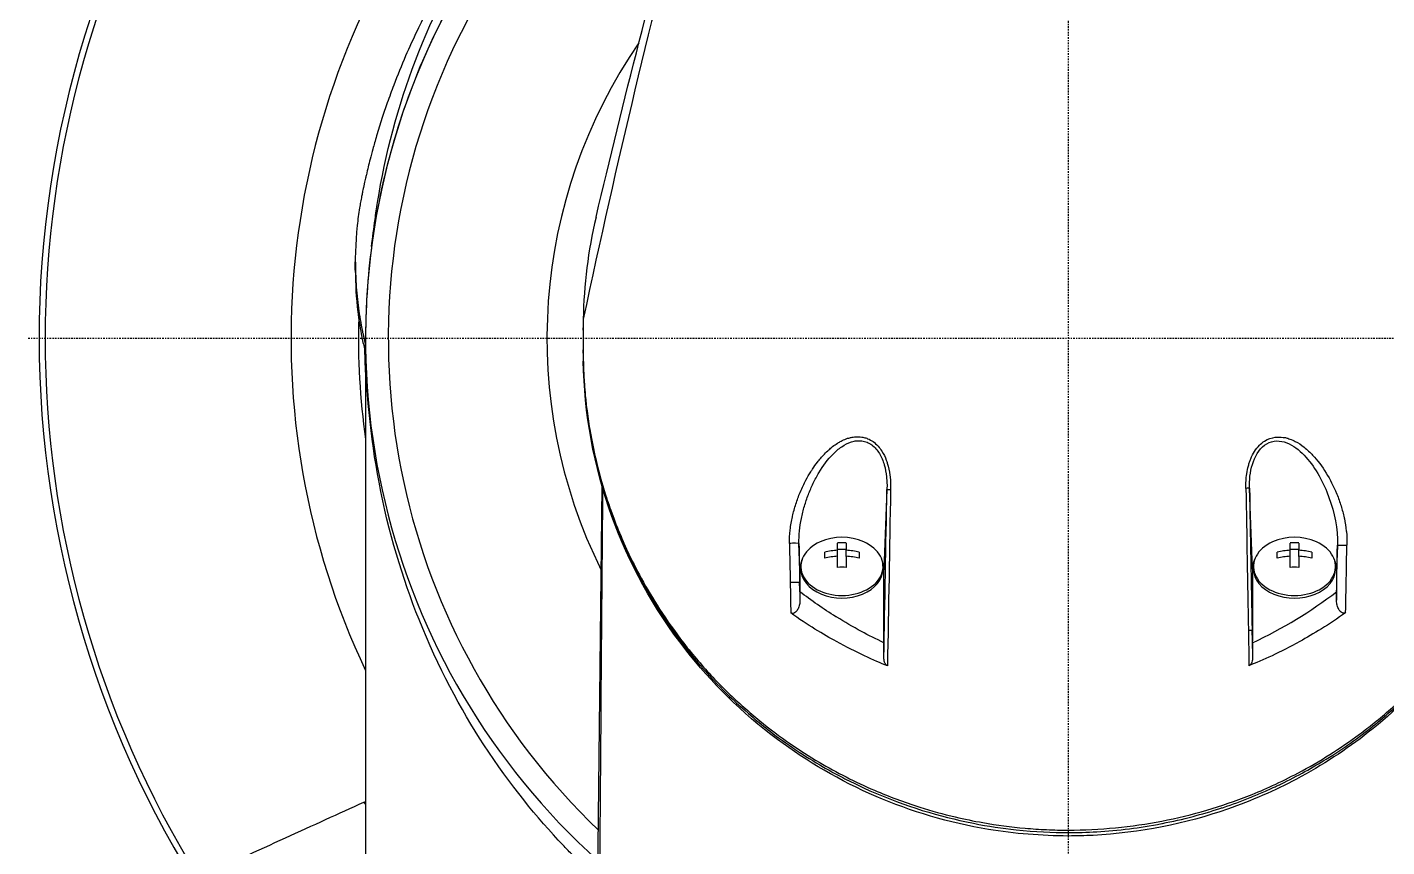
# Model space of a CAD drawing. Header units: millimetres. Extents: x 0 to 4378, y 0 to 2376.
# Drawn here: x 689.8 to 804, y 2123.7 to 2192.5 of the extents above; entities that cross this region are included whole.
import ezdxf

# ---------------------------------------------------------------- set-up
doc = ezdxf.new("R2010")
doc.units = ezdxf.units.MM
doc.header["$LTSCALE"] = 0.2
doc.linetypes.add('CENTER2', pattern=[1.125, 0.75, -0.125, 0.125, -0.125])
doc.layers.add('02_Center Line', color=1, linetype='CENTER2')

# ---------------------------------------------------------------- blocks, each defined once
blk = doc.blocks.new('A$C67cfe5fe')
for p, q in [((-59.86, 5.74), (-59.86, 6.44)), ((-59, 0), (-59, -63.2)), ((-40.73, 0.72), (-40.73, 0.89)), ((-40.73, -1.11), (-40.73, -0.95)), ((-58.99, -1.35), (-58.99, -1.35)), ((-20.77, -11.01), (-20.77, -11.01)), ((-15.35, -11.01), (-15.35, -11.01)), ((15.05, -11.01), (15.05, -11.01)), ((15.35, -11.01), (15.35, -11.01)), ((20.75, -11.01), (20.76, -11.01)), ((-39.53, -49), (-39.13, -12.41)), ((-39.13, -12.35), (-39.13, -12.34)), ((-39.1, -12.43), (-39.1, -12.44)), ((-22.08, -12), (-22.08, -12)), ((14.93, -12), (14.93, -12)), ((15.23, -12), (15.23, -12)), ((21.16, -11.71), (21.17, -11.7)), ((21.16, -11.7), (21.16, -11.71)), ((21.32, -12), (21.32, -12)), ((22.06, -12), (22.06, -12)), ((-15.22, -12.69), (-15.47, -19.42)), ((15.47, -19.36), (15.22, -12.58)), ((-15.24, -13.92), (-15.24, -13.92)), ((-14.95, -14.4), (-14.95, -14.4)), ((14.95, -14.4), (14.95, -14.4)), ((15.24, -13.92), (15.24, -13.92)), ((-22.53, -19.35), (-22.61, -17.21)), ((-20.45, -18.45), (-20.45, -17.93)), ((-19.36, -17.78), (-19.36, -17.17)), ((-19.36, -17.69), (-18.64, -17.69)), ((-19.36, -18.29), (-19.36, -17.78)), ((-18.64, -17.17), (-18.64, -17.78)), ((-18.64, -18.29), (-18.64, -17.78)), ((-17.55, -17.93), (-17.55, -18.45)), ((17.55, -18.45), (17.55, -17.94)), ((18.64, -17.78), (18.64, -17.17)), ((18.64, -17.69), (19.36, -17.69)), ((18.64, -18.29), (18.64, -17.78)), ((19.36, -17.17), (19.36, -17.78)), ((19.36, -18.29), (19.36, -17.78)), ((20.45, -17.94), (20.45, -18.45)), ((22.61, -17.37), (22.53, -19.42)), ((22.59, -18.11), (22.59, -18.11)), ((-22.53, -19.35), (-22.53, -21.08)), ((-22.45, -19.35), (-22.45, -19.14)), ((-19.36, -19.22), (-19.36, -18.29)), ((-18.64, -18.29), (-18.64, -19.22)), ((-15.55, -19.35), (-15.55, -19.14)), ((15.47, -19.36), (15.47, -25.37)), ((15.55, -19.36), (15.55, -19.14)), ((18.64, -19.22), (18.64, -18.29)), ((19.36, -18.29), (19.36, -19.22)), ((22.45, -19.36), (22.45, -19.14)), ((-22.53, -21.08), (-22.55, -20.5)), ((-15.47, -25.54), (-15.47, -19.42)), ((22.53, -19.42), (22.53, -21.26)), ((-22.53, -21.26), (-22.53, -21.08)), ((15.47, -25.37), (15.44, -24.5)), ((15.47, -25.55), (15.47, -25.37)), ((-43.09, -40.3), (-43.09, -40.3)), ((-43, -40.4), (-43, -40.4)), ((-42.76, -40.66), (-42.76, -40.66)), ((0, -41.27), (0, -41.48))]:
    blk.add_line(p, q)
for centre, radius, start, end in [((0, 0), 86.41, 313.0605, 226.9395), ((0, 0), 59, 311.9888, 228.0112), ((0, 0), 57.09, 313.6982, 226.3018), ((0, 0), 85.91, 148.2048, 211.7952), ((0, 0), 65.26, 144.7096, 205.2927), ((0, 0), 43.77, 145.4282, 206.3904), ((0, 0), 59.6, 178.3538, 188.1497), ((0, 0), 59.09, 180.892, 183.1915), ((0, 0), 59.09, 190.6475, 190.6709), ((-19, -21.21), 4.52, 66.0031, 113.9969), ((19, -21.21), 4.52, 66.0031, 113.9969)]:
    blk.add_arc(centre, radius, start, end)
for centre, major_axis, ratio, start_param, end_param in [((41.88, -1.14), (-82.61, 0.01), 0.707534, 0.001903, 0.013029), ((49.7, -31.69), (-26.24, 1449), 0.023759, 1.557176, 1.565404), ((42.49, -31.57), (-26.89, 1453.04), 0.018519, 1.55738, 1.565584), ((-19, -19.14), (-3.45, 0), 0.707116, 5.274253, 10.433711), ((19, -19.14), (-3.45, 0), 0.707116, 5.274253, 10.433711), ((-23.11, -17.22), (0.5, 0.009), 0.050153, 0.018543, 2.199203), ((-12.78, -63.44), (-17.5, 911.46), 0.010695, 1.519843, 1.523455), ((-4.75, -63.02), (-17.02, 919.56), 0.018519, 1.520621, 1.524199), ((-19, -20.95), (-4.5, 0), 0.707097, 4.792943, 5.040089), ((-19, -20.18), (-4.28, 0), 0.707097, 4.627603, 4.797175), ((-19, -20.95), (-4.5, 0), 0.707097, 4.384689, 4.631835), ((19, -20.95), (-4.5, 0), 0.707097, 4.792943, 5.040089), ((19, -20.18), (-4.28, 0), 0.707097, 4.627603, 4.797175), ((19, -20.95), (-4.5, 0), 0.707097, 4.384689, 4.631835), ((4.43, -65.15), (17.33, 935.51), 0.018502, 4.758916, 4.763836), ((13.06, -65.74), (-17.88, -929.88), 0.01013, 1.616962, 1.623047), ((-19, -19.35), (-3.45, 0), 0.707116, 0, 3.141593), ((-19, -21.46), (4.5, 0), 0.707097, 1.65135, 1.898497), ((-19, -22.23), (4.28, 0), 0.707097, 1.486011, 1.655582), ((-19, -21.46), (4.5, 0), 0.707097, 1.243096, 1.490243), ((19, -19.36), (-3.45, 0), 0.707116, 0, 3.141593), ((19, -21.46), (4.5, 0), 0.707097, 1.65135, 1.898497), ((19, -22.23), (4.28, 0), 0.707097, 1.486011, 1.655582), ((19, -21.46), (4.5, 0), 0.707097, 1.243096, 1.490243), ((-23.05, -20.51), (0.5, 0.009), 0.04658, 0.01854, 2.190561), ((-12.43, -64.37), (-17.88, 931.03), 0.010823, 1.523451, 1.52618), ((-19, -21.97), (-4.7, 0), 0.707107, 5.821616, 5.821671), ((-4.44, -63.77), (-17.32, 935.58), 0.018519, 1.524193, 1.52579), ((-19, -21.97), (-4.7, 0), 0.707107, 3.823518, 3.823523), ((-19, -21.97), (-4.7, 0), 0.707107, 3.714097, 3.714147), ((19, -21.97), (4.7, 0), 0.707107, 2.568828, 2.568838), ((19, -21.97), (4.7, 0), 0.707107, 2.459645, 2.45965), ((19, -21.97), (4.7, 0), 0.707107, 0.709881, 0.709892), ((-0.82, -1.56), (-34.59, -3.99), 0.799813, 1.966994, 2.216206), ((0, 5.44), (0, 35.29), 0.999657, 2.448888, 2.44889), ((0, 5.44), (0, 35.29), 0.999657, 3.83428, 3.834282), ((49.72, -31.74), (-26.37, 1456.5), 0.023654, 1.5654, 1.567438), ((42.61, -31.61), (-27.02, 1459.91), 0.018519, 1.565579, 1.567141), ((0, 5.44), (0, 35.29), 0.999657, 2.69737, 2.697372), ((-55.56, -36.57), (-2.11, 4.53), 0.855881, 1.696011, 1.751475)]:
    blk.add_ellipse(centre, major_axis=major_axis, ratio=ratio, start_param=start_param, end_param=end_param)
for points, knots in [([(-45.13, 40.07), (-45.15, 40.05), (-45.36, 39.83), (-45.52, 39.65), (-45.61, 39.54), (-45.89, 39.22), (-46.08, 39.01), (-46.63, 38.36), (-46.99, 37.92), (-48.04, 36.61), (-48.72, 35.72), (-50.65, 33.02), (-51.82, 31.18), (-53.17, 28.78), (-53.46, 28.24), (-54.06, 27.08), (-54.37, 26.46), (-55.01, 25.14), (-55.33, 24.43), (-55.99, 22.91), (-56.32, 22.09), (-56.82, 20.78), (-57, 20.28), (-57.33, 19.35), (-57.48, 18.91), (-57.78, 17.98), (-57.93, 17.49), (-58.13, 16.82), (-58.18, 16.62), (-58.29, 16.25), (-58.34, 16.08), (-58.47, 15.61), (-58.54, 15.33), (-58.67, 14.83), (-58.73, 14.62), (-58.83, 14.19), (-58.88, 13.97), (-58.96, 13.65), (-58.98, 13.56), (-59.04, 13.31), (-59.08, 13.15), (-59.12, 12.94), (-59.13, 12.89), (-59.15, 12.79), (-59.16, 12.75), (-59.18, 12.66), (-59.19, 12.63), (-59.2, 12.56), (-59.21, 12.52), (-59.24, 12.39), (-59.25, 12.32), (-59.29, 12.15), (-59.31, 12.04), (-59.36, 11.77), (-59.39, 11.61), (-59.45, 11.29), (-59.48, 11.13), (-59.58, 10.48), (-59.65, 9.98), (-59.86, 8.01), (-59.9, 6.53), (-59.79, 4.38), (-59.74, 3.71), (-59.58, 2.39), (-59.48, 1.75), (-59.33, 0.94), (-59.29, 0.76), (-59.25, 0.54), (-59.24, 0.49), (-59.21, 0.36), (-59.19, 0.27), (-59.12, -0.07), (-59.06, -0.33), (-59, -0.58)], [-8.505803, -8.505803, -8.505803, -8.505803, -8.494785, -8.494785, -8.478063, -8.478063, -8.444627, -8.444627, -8.377752, -8.377752, -8.243883, -8.243883, -7.976301, -7.976301, -7.899894, -7.899894, -7.812617, -7.812617, -7.713811, -7.713811, -7.601206, -7.601206, -7.533204, -7.533204, -7.472897, -7.472897, -7.406802, -7.406802, -7.380659, -7.380659, -7.356701, -7.356701, -7.315971, -7.315971, -7.284981, -7.284981, -7.253286, -7.253286, -7.239037, -7.239037, -7.215436, -7.215436, -7.206289, -7.206289, -7.198131, -7.198131, -7.189482, -7.189482, -7.169747, -7.169747, -7.137337, -7.137337, -7.092372, -7.092372, -7.023785, -7.023785, -6.954937, -6.954937, -6.744242, -6.744242, -6.117798, -6.117798, -5.832068, -5.832068, -5.558694, -5.558694, -5.484409, -5.484409, -5.462186, -5.462186, -5.424226, -5.424226, -5.313493, -5.313493, -5.313493, -5.313493]), ([(-58.2, 10), (-58.14, 10.47), (-58.07, 10.95), (-57.36, 15.47), (-56.29, 19.47), (-53.31, 27.27), (-51.37, 31.08), (-48.94, 34.75)], [-3.61915, -3.61915, -3.61915, -3.61915, -3.420514, -3.420514, -1.719638, -1.719638, 0, 0, 0, 0]), ([(-49.18, 32.6), (-50.86, 30.07), (-52.32, 27.46), (-53.55, 24.8), (-54.78, 22.14), (-55.79, 19.43), (-56.59, 16.69), (-57.4, 13.95), (-58.01, 11.17), (-58.41, 8.39), (-58.79, 5.68), (-58.99, 2.97), (-59, 0.25)], [-1, -1, -1, -1, -0.875, -0.875, -0.875, -0.75, -0.75, -0.75, -0.625, -0.625, -0.625, -0.5036058, -0.5036058, -0.5036058, -0.5036058]), ([(0, -41.27), (1.33, -41.27), (2.65, -41.21), (5.29, -40.95), (6.59, -40.77), (10.43, -40.02), (12.89, -39.29), (15.87, -38.11), (16.52, -37.83), (17.88, -37.21), (18.59, -36.85), (21.14, -35.51), (22.86, -34.41), (24.88, -32.91), (25.29, -32.59), (26.63, -31.52), (27.51, -30.74), (29.25, -29.08), (30.09, -28.19), (31.29, -26.81), (31.69, -26.33), (32.47, -25.35), (32.85, -24.84), (33.59, -23.8), (33.96, -23.27), (35.05, -21.57), (35.73, -20.4), (36.66, -18.59), (36.96, -17.96), (37.53, -16.68), (37.81, -16.02), (38.33, -14.66), (38.57, -13.97), (38.91, -12.91), (39.02, -12.56), (39.34, -11.45), (39.54, -10.71), (40.09, -8.33), (40.36, -6.68), (40.57, -4.64), (40.6, -4.23), (40.67, -3.29), (40.69, -2.76), (40.72, -1.86), (40.73, -1.54), (40.73, -1.1), (40.73, -1.04), (40.73, -0.9), (40.73, -0.83), (40.73, -0.51), (40.73, -0.31), (40.73, 0.04), (40.73, 0.14), (40.73, 0.42), (40.73, 0.57), (40.73, 0.88), (40.73, 1.03), (40.73, 1.28), (40.73, 1.39), (40.73, 1.58), (40.73, 1.66), (40.72, 1.85), (40.72, 1.96), (40.71, 2.16), (40.71, 2.25), (40.66, 3.6), (40.56, 4.87), (40.29, 6.94), (40.16, 7.74), (39.89, 9.18), (39.75, 9.82), (39.59, 10.45)], [-21.001083, -21.001083, -21.001083, -21.001083, -20.328863, -20.328863, -19.655828, -19.655828, -18.308332, -18.308332, -17.924512, -17.924512, -17.485993, -17.485993, -16.316696, -16.316696, -16.006668, -16.006668, -15.296307, -15.296307, -14.534305, -14.534305, -14.139555, -14.139555, -13.730091, -13.730091, -13.30546, -13.30546, -12.401825, -12.401825, -11.929878, -11.929878, -11.437802, -11.437802, -10.9252, -10.9252, -10.663362, -10.663362, -10.117833, -10.117833, -8.934625, -8.934625, -8.645977, -8.645977, -8.260408, -8.260408, -8.006475, -8.006475, -7.961161, -7.961161, -7.91407, -7.91407, -7.778509, -7.778509, -7.724161, -7.724161, -7.666804, -7.666804, -7.602838, -7.602838, -7.565627, -7.565627, -7.532521, -7.532521, -7.488032, -7.488032, -7.450837, -7.450837, -6.924212, -6.924212, -6.587553, -6.587553, -6.320409, -6.320409, -6.320409, -6.320409]), ([(-59.86, 5.74), (-59.86, 4.57), (-59.79, 3.4), (-59.57, 1.62), (-59.48, 1.01), (-59.32, 0.2), (-59.29, 0.01), (-59.21, -0.37), (-59.16, -0.56), (-59.09, -0.92), (-59.04, -1.1), (-59, -1.29)], [0.60461, 0.60461, 0.60461, 0.60461, 0.7581527, 0.7581527, 0.8392653, 0.8392653, 0.8651236, 0.8651236, 0.8858206, 0.8858206, 0.9089999, 0.9089999, 0.9089999, 0.9089999]), ([(-40.72, 1.62), (-40.73, 1.27), (-40.73, 0.84), (-40.73, 0.19), (-40.73, -0.01), (-40.73, -0.45)], [-0.3053506, -0.3053506, -0.3053506, -0.3053506, -0.1855765, -0.1855765, 0, 0, 0, 0]), ([(-39.49, -45.42), (-40.23, -44.74), (-40.97, -44.02), (-41.72, -43.26), (-41.95, -43.03), (-42.18, -42.79), (-42.41, -42.54), (-44.58, -40.26), (-46.86, -37.49), (-49.06, -34.12), (-51.02, -31.1), (-52.9, -27.61), (-54.51, -23.59), (-55.89, -20.13), (-57.07, -16.28), (-57.87, -12.07), (-58.58, -8.31), (-59, -4.27), (-59, 0)], [0.7300237, 0.7300237, 0.7300237, 0.7300237, 0.7452724, 0.7452724, 0.7452724, 0.75, 0.75, 0.75, 0.8245188, 0.8245188, 0.8245188, 0.891197, 0.891197, 0.891197, 0.9486937, 0.9486937, 0.9486937, 1, 1, 1, 1]), ([(-40.73, -0.45), (-40.73, -0.5), (-40.73, -0.56), (-40.73, -0.61), (-40.73, -0.69), (-40.73, -0.76), (-40.73, -0.84), (-40.73, -0.85), (-40.73, -0.87), (-40.73, -0.88)], [0, 0, 0, 0, 0.3844855, 0.3844855, 0.3844855, 0.8996816, 0.8996816, 0.8996816, 1, 1, 1, 1]), ([(-40.73, -0.88), (-40.73, -0.93), (-40.73, -0.97), (-40.73, -1.07), (-40.73, -1.11), (-40.73, -1.25), (-40.73, -1.34), (-40.73, -1.61), (-40.72, -1.8), (-40.71, -2.1), (-40.71, -2.22), (-40.69, -2.84), (-40.66, -3.32), (-40.61, -4.14), (-40.58, -4.46), (-40.51, -5.22), (-40.46, -5.65), (-40.33, -6.66), (-40.24, -7.24), (-40.01, -8.58), (-39.85, -9.34), (-39.44, -11.12), (-39.16, -12.13), (-38.66, -13.71), (-38.46, -14.28), (-38.01, -15.5), (-37.75, -16.15), (-37.33, -17.13), (-37.18, -17.47), (-36.66, -18.59), (-36.27, -19.37), (-35.38, -21), (-34.86, -21.87), (-33.68, -23.69), (-33, -24.65), (-31.89, -26.09), (-31.48, -26.58), (-30.28, -27.99), (-29.44, -28.88), (-27.7, -30.57), (-26.82, -31.35), (-25.07, -32.78), (-24.22, -33.42), (-22.55, -34.57), (-21.74, -35.09), (-19.44, -36.44), (-17.89, -37.23), (-15.04, -38.46), (-13.78, -38.93), (-11.49, -39.66), (-10.49, -39.93), (-8.72, -40.35), (-7.94, -40.51), (-5.99, -40.85), (-4.81, -41.01), (-3.01, -41.17), (-2.41, -41.21), (-1.51, -41.25), (-1.21, -41.26), (-0.75, -41.27), (-0.6, -41.27), (-0.38, -41.27), (-0.3, -41.27), (-0.19, -41.27), (-0.15, -41.27), (-0.08, -41.27), (-0.04, -41.27), (0, -41.27)], [-7.729592, -7.729592, -7.729592, -7.729592, -7.71044, -7.71044, -7.69072, -7.69072, -7.65201, -7.65201, -7.574312, -7.574312, -7.522506, -7.522506, -7.315221, -7.315221, -7.177151, -7.177151, -6.993063, -6.993063, -6.7477, -6.7477, -6.420577, -6.420577, -5.984557, -5.984557, -5.735856, -5.735856, -5.451942, -5.451942, -5.300422, -5.300422, -4.9539, -4.9539, -4.557704, -4.557704, -4.105179, -4.105179, -3.863816, -3.863816, -3.40942, -3.40942, -2.98401, -2.98401, -2.611687, -2.611687, -2.28576, -2.28576, -1.715015, -1.715015, -1.28633, -1.28633, -0.964845, -0.964845, -0.723574, -0.723574, -0.36177, -0.36177, -0.180858, -0.180858, -0.090444, -0.090444, -0.045229, -0.045229, -0.022617, -0.022617, -0.011309, -0.011309, -0.000001, -0.000001, -0.000001, -0.000001]), ([(-40.72, -1.89), (-40.64, -6.49), (-39.77, -10.97), (-38.18, -15.2), (-36.53, -19.6), (-34.11, -23.74), (-30.92, -27.42), (-30.87, -27.48), (-30.8, -27.55), (-30.77, -27.59), (-30.74, -27.63), (-30.71, -27.67), (-30.67, -27.7), (-29.77, -28.73), (-28.45, -30.14), (-26.49, -31.8), (-26.03, -32.19), (-25.54, -32.59), (-25.01, -33), (-24.36, -33.5), (-23.64, -34.02), (-22.85, -34.55), (-22.14, -35.02), (-21.38, -35.5), (-20.55, -35.98), (-20.14, -36.22), (-19.71, -36.46), (-19.26, -36.7), (-19.04, -36.81), (-18.81, -36.93), (-18.58, -37.05), (-18.35, -37.17), (-18.09, -37.29), (-17.87, -37.4), (-17.84, -37.42), (-17.8, -37.43), (-17.76, -37.45), (-14.78, -38.88), (-11.82, -39.85), (-9.1, -40.46), (-8.72, -40.55), (-8.34, -40.63), (-7.96, -40.7), (-6.71, -40.95), (-5.51, -41.13), (-4.38, -41.25), (-2.76, -41.42), (-1.3, -41.47), (0, -41.48)], [0, 0, 0, 0, 0.2431558, 0.2431558, 0.2431558, 0.4960937, 0.4960937, 0.4960937, 0.4998798, 0.4998798, 0.4998798, 0.5044509, 0.5044509, 0.5044509, 0.625, 0.625, 0.625, 0.6529348, 0.6529348, 0.6529348, 0.6875, 0.6875, 0.6875, 0.71875, 0.71875, 0.71875, 0.734375, 0.734375, 0.734375, 0.7421875, 0.7421875, 0.7421875, 0.75, 0.75, 0.75, 0.7513839, 0.7513839, 0.7513839, 0.8597114, 0.8597114, 0.8597114, 0.875, 0.875, 0.875, 0.9263298, 0.9263298, 0.9263298, 0.9999995, 0.9999995, 0.9999995, 0.9999995]), ([(0, -41.77), (-2.25, -41.75), (-4.51, -41.58), (-10.01, -40.67), (-13.22, -39.7), (-19.17, -37.14), (-21.95, -35.5), (-27.42, -31.43), (-29.99, -28.85), (-34.86, -22.64), (-36.9, -18.83), (-39.85, -10.69), (-40.64, -6.28), (-40.72, -1.9)], [0.000002, 0.000002, 0.000002, 0.000002, 0.674384, 0.674384, 1.694347, 1.694347, 2.755885, 2.755885, 4.060099, 4.060099, 5.739789, 5.739789, 7.576423, 7.576423, 7.576423, 7.576423]), ([(0, -41.48), (1.49, -41.48), (3.22, -41.4), (5.15, -41.16), (6.01, -41.05), (6.91, -40.91), (7.85, -40.73), (7.87, -40.72), (7.89, -40.72), (7.91, -40.71), (8.74, -40.55), (9.6, -40.36), (10.48, -40.13), (11.22, -39.93), (11.97, -39.71), (12.73, -39.46), (12.83, -39.43), (12.93, -39.4), (13.03, -39.37), (13.77, -39.12), (14.52, -38.85), (15.27, -38.54), (15.34, -38.52), (15.41, -38.49), (15.48, -38.46), (15.84, -38.32), (16.2, -38.16), (16.56, -38), (16.78, -37.91), (16.99, -37.81), (17.21, -37.71), (17.32, -37.66), (17.42, -37.61), (17.53, -37.56), (17.63, -37.51), (17.71, -37.48), (17.82, -37.42), (17.83, -37.42), (17.84, -37.41), (17.86, -37.41), (19.28, -36.72), (20.54, -36.01), (21.67, -35.31), (22.4, -34.86), (23.07, -34.41), (23.69, -33.97), (24.39, -33.48), (25.03, -32.99), (25.61, -32.53), (26.12, -32.12), (26.59, -31.72), (27.01, -31.35), (27.83, -30.63), (28.5, -29.99), (29.05, -29.44), (29.17, -29.31), (29.29, -29.19), (29.4, -29.08), (29.7, -28.77), (29.97, -28.49), (30.19, -28.24), (30.3, -28.12), (30.4, -28.01), (30.5, -27.9), (30.52, -27.87), (30.55, -27.84), (30.58, -27.81), (30.6, -27.79), (30.61, -27.77), (30.63, -27.75), (30.65, -27.73), (30.67, -27.71), (30.69, -27.68), (30.7, -27.67), (30.71, -27.66), (30.72, -27.65), (30.72, -27.65), (30.72, -27.65), (30.72, -27.65), (30.72, -27.64), (30.73, -27.64), (30.73, -27.64), (30.73, -27.64), (30.74, -27.63), (30.75, -27.62), (31.07, -27.25), (31.39, -26.88), (31.69, -26.5), (32.62, -25.36), (33.47, -24.2), (34.23, -23.03), (35.01, -21.83), (35.71, -20.62), (36.32, -19.41), (36.96, -18.16), (37.52, -16.92), (38, -15.68), (38.16, -15.27), (38.31, -14.87), (38.45, -14.46), (38.53, -14.23), (38.61, -14.01), (38.68, -13.79), (38.9, -13.15), (39.09, -12.51), (39.27, -11.88), (39.63, -10.57), (39.92, -9.29), (40.14, -8.02), (40.25, -7.36), (40.35, -6.72), (40.43, -6.07), (40.51, -5.42), (40.57, -4.77), (40.62, -4.12), (40.67, -3.39), (40.71, -2.67), (40.72, -1.95)], [0.0000003, 0.0000003, 0.0000003, 0.0000003, 0.0859853, 0.0859853, 0.0859853, 0.1241981, 0.1241981, 0.1241981, 0.125, 0.125, 0.125, 0.1589987, 0.1589987, 0.1589987, 0.1875, 0.1875, 0.1875, 0.1911709, 0.1911709, 0.1911709, 0.21875, 0.21875, 0.21875, 0.2212271, 0.2212271, 0.2212271, 0.234375, 0.234375, 0.234375, 0.2421875, 0.2421875, 0.2421875, 0.2460938, 0.2460938, 0.2460938, 0.2496161, 0.2496161, 0.2496161, 0.25, 0.25, 0.25, 0.2912742, 0.2912742, 0.2912742, 0.3179228, 0.3179228, 0.3179228, 0.3481944, 0.3481944, 0.3481944, 0.375, 0.375, 0.375, 0.4261619, 0.4261619, 0.4261619, 0.4375, 0.4375, 0.4375, 0.46875, 0.46875, 0.46875, 0.484375, 0.484375, 0.484375, 0.4893023, 0.4893023, 0.4893023, 0.4921875, 0.4921875, 0.4921875, 0.4960938, 0.4960938, 0.4960938, 0.4980469, 0.4980469, 0.4980469, 0.4986572, 0.4986572, 0.4986572, 0.4992676, 0.4992676, 0.4992676, 0.5, 0.5, 0.5, 0.5215625, 0.5215625, 0.5215625, 0.5877727, 0.5877727, 0.5877727, 0.656049, 0.656049, 0.656049, 0.7265974, 0.7265974, 0.7265974, 0.75, 0.75, 0.75, 0.7627993, 0.7627993, 0.7627993, 0.7996666, 0.7996666, 0.7996666, 0.8755356, 0.8755356, 0.8755356, 0.9146293, 0.9146293, 0.9146293, 0.9545641, 0.9545641, 0.9545641, 1, 1, 1, 1]), ([(40.72, -1.96), (40.6, -8.01), (39.12, -14.14), (34.82, -22.44), (33.12, -25), (29.38, -29.41), (27.41, -31.33), (23.37, -34.5), (21.35, -35.84), (17.35, -37.96), (15.41, -38.81), (9.88, -40.73), (5.99, -41.52), (1.4, -41.75), (0.7, -41.77), (0, -41.77)], [0, 0, 0, 0, 2.532204, 2.532204, 3.707832, 3.707832, 4.693204, 4.693204, 5.508884, 5.508884, 6.184691, 6.184691, 7.353938, 7.353938, 7.564593, 7.564593, 7.564593, 7.564593]), ([(-23.4, -17.21), (-23.41, -16.84), (-23.39, -16.46), (-23.35, -16.08), (-23.3, -15.7), (-23.24, -15.32), (-23.16, -14.97), (-23.16, -14.96), (-23.15, -14.95), (-23.15, -14.93), (-23.07, -14.59), (-22.98, -14.24), (-22.87, -13.9), (-22.76, -13.56), (-22.64, -13.24), (-22.51, -12.93), (-22.5, -12.91), (-22.49, -12.89), (-22.48, -12.87), (-22.34, -12.53), (-22.19, -12.2), (-22.02, -11.89), (-21.89, -11.65), (-21.76, -11.42), (-21.61, -11.19), (-21.57, -11.11), (-21.52, -11.03), (-21.47, -10.96), (-21.33, -10.76), (-21.2, -10.56), (-21.06, -10.38), (-20.87, -10.14), (-20.69, -9.93), (-20.47, -9.7), (-20.34, -9.57), (-20.23, -9.46), (-20.1, -9.35), (-20, -9.26), (-19.9, -9.17), (-19.78, -9.07), (-19.64, -8.97), (-19.51, -8.88), (-19.38, -8.8), (-19.34, -8.77), (-19.31, -8.75), (-19.28, -8.73), (-19.19, -8.68), (-19.1, -8.63), (-18.99, -8.57), (-18.83, -8.5), (-18.68, -8.43), (-18.52, -8.38), (-18.46, -8.36), (-18.4, -8.35), (-18.34, -8.33), (-18.26, -8.31), (-18.17, -8.29), (-18.06, -8.27), (-17.99, -8.26), (-17.91, -8.26), (-17.84, -8.25), (-17.67, -8.24), (-17.5, -8.25), (-17.33, -8.27), (-17.23, -8.29), (-17.12, -8.32), (-17, -8.35), (-16.95, -8.37), (-16.89, -8.39), (-16.84, -8.41), (-16.68, -8.48), (-16.53, -8.56), (-16.38, -8.66), (-16.24, -8.77), (-16.1, -8.89), (-15.98, -9.02), (-15.97, -9.03), (-15.96, -9.04), (-15.96, -9.05), (-15.85, -9.17), (-15.74, -9.31), (-15.65, -9.46), (-15.49, -9.7), (-15.37, -9.97), (-15.28, -10.21), (-15.25, -10.29), (-15.22, -10.38), (-15.19, -10.47), (-15.09, -10.79), (-15.01, -11.15), (-14.97, -11.47), (-14.97, -11.5), (-14.96, -11.53), (-14.96, -11.56), (-14.95, -11.66), (-14.94, -11.75), (-14.93, -11.84), (-14.93, -11.93), (-14.92, -12.01), (-14.92, -12.09), (-14.92, -12.1), (-14.92, -12.11), (-14.92, -12.12), (-14.91, -12.3), (-14.91, -12.47), (-14.92, -12.69)], [0, 0, 0, 0, 0.06061, 0.06061, 0.06061, 0.122541, 0.122541, 0.122541, 0.125, 0.125, 0.125, 0.18804, 0.18804, 0.18804, 0.25, 0.25, 0.25, 0.254168, 0.254168, 0.254168, 0.323919, 0.323919, 0.323919, 0.375, 0.375, 0.375, 0.39207, 0.39207, 0.39207, 0.4375, 0.4375, 0.4375, 0.5, 0.5, 0.5, 0.533908, 0.533908, 0.533908, 0.5625, 0.5625, 0.5625, 0.59375, 0.59375, 0.59375, 0.602455, 0.602455, 0.602455, 0.625, 0.625, 0.625, 0.65625, 0.65625, 0.65625, 0.669312, 0.669312, 0.669312, 0.6875, 0.6875, 0.6875, 0.700546, 0.700546, 0.700546, 0.731289, 0.731289, 0.731289, 0.75, 0.75, 0.75, 0.759109, 0.759109, 0.759109, 0.785061, 0.785061, 0.785061, 0.81088, 0.81088, 0.81088, 0.8125, 0.8125, 0.8125, 0.835978, 0.835978, 0.835978, 0.875, 0.875, 0.875, 0.888263, 0.888263, 0.888263, 0.9375, 0.9375, 0.9375, 0.942362, 0.942362, 0.942362, 0.956225, 0.956225, 0.956225, 0.96875, 0.96875, 0.96875, 0.970886, 0.970886, 0.970886, 1, 1, 1, 1]), ([(-22.61, -17.21), (-22.62, -16.86), (-22.6, -16.51), (-22.56, -16.16), (-22.53, -15.81), (-22.47, -15.46), (-22.4, -15.11), (-22.33, -14.76), (-22.25, -14.42), (-22.15, -14.09), (-22.05, -13.75), (-21.94, -13.43), (-21.82, -13.1), (-21.69, -12.78), (-21.56, -12.47), (-21.41, -12.16), (-21.26, -11.86), (-21.1, -11.55), (-20.93, -11.27), (-20.59, -10.69), (-20.2, -10.16), (-19.74, -9.7), (-19.52, -9.47), (-19.28, -9.26), (-19.02, -9.09), (-18.76, -8.91), (-18.49, -8.77), (-18.2, -8.68), (-18.06, -8.64), (-17.91, -8.6), (-17.77, -8.59), (-17.62, -8.57), (-17.47, -8.58), (-17.32, -8.6), (-17.18, -8.62), (-17.03, -8.65), (-16.89, -8.71), (-16.75, -8.77), (-16.61, -8.84), (-16.49, -8.94), (-16.36, -9.03), (-16.24, -9.14), (-16.14, -9.26), (-16.03, -9.38), (-15.94, -9.52), (-15.85, -9.66), (-15.68, -9.95), (-15.55, -10.26), (-15.45, -10.6), (-15.35, -10.93), (-15.29, -11.28), (-15.26, -11.62), (-15.25, -11.71), (-15.24, -11.8), (-15.23, -11.89), (-15.23, -11.97), (-15.22, -12.06), (-15.22, -12.14)], [0, 0, 0, 0, 0.064564, 0.064564, 0.064564, 0.129128, 0.129128, 0.129128, 0.193692, 0.193692, 0.193692, 0.258256, 0.258256, 0.258256, 0.32282, 0.32282, 0.32282, 0.387384, 0.387384, 0.387384, 0.516513, 0.516513, 0.516513, 0.581077, 0.581077, 0.581077, 0.645641, 0.645641, 0.645641, 0.677923, 0.677923, 0.677923, 0.710205, 0.710205, 0.710205, 0.742487, 0.742487, 0.742487, 0.774769, 0.774769, 0.774769, 0.807051, 0.807051, 0.807051, 0.839333, 0.839333, 0.839333, 0.903897, 0.903897, 0.903897, 0.968461, 0.968461, 0.968461, 0.984602, 0.984602, 0.984602, 1, 1, 1, 1]), ([(14.91, -12.58), (14.91, -12.36), (14.92, -12.15), (14.93, -11.95), (14.94, -11.74), (14.96, -11.58), (14.99, -11.35), (15.03, -11.12), (15.07, -10.9), (15.13, -10.69), (15.16, -10.57), (15.19, -10.47), (15.23, -10.37), (15.26, -10.28), (15.29, -10.19), (15.33, -10.09), (15.51, -9.66), (15.74, -9.28), (16.05, -8.96), (16.18, -8.83), (16.33, -8.71), (16.48, -8.61), (16.79, -8.41), (17.1, -8.33), (17.39, -8.29), (17.6, -8.26), (17.83, -8.27), (18.05, -8.3), (18.09, -8.3), (18.13, -8.31), (18.16, -8.31), (18.26, -8.33), (18.35, -8.35), (18.45, -8.38), (18.5, -8.4), (18.56, -8.42), (18.61, -8.44), (18.76, -8.49), (18.94, -8.57), (19.07, -8.64), (19.32, -8.77), (19.56, -8.93), (19.8, -9.12), (19.93, -9.22), (20.06, -9.33), (20.19, -9.45), (20.31, -9.57), (20.42, -9.68), (20.52, -9.79), (20.93, -10.22), (21.32, -10.74), (21.66, -11.3), (21.99, -11.84), (22.27, -12.38), (22.53, -13.01), (22.54, -13.03), (22.55, -13.05), (22.56, -13.07), (22.69, -13.4), (22.81, -13.73), (22.91, -14.06), (23.01, -14.39), (23.09, -14.69), (23.17, -15.06), (23.18, -15.08), (23.18, -15.1), (23.19, -15.12), (23.26, -15.47), (23.31, -15.79), (23.35, -16.17), (23.36, -16.19), (23.36, -16.21), (23.36, -16.23), (23.4, -16.6), (23.41, -16.9), (23.4, -17.36)], [0, 0, 0, 0, 0.03125, 0.03125, 0.03125, 0.0625, 0.0625, 0.0625, 0.09375, 0.09375, 0.09375, 0.110985, 0.110985, 0.110985, 0.125, 0.125, 0.125, 0.1875, 0.1875, 0.1875, 0.213151, 0.213151, 0.213151, 0.266654, 0.266654, 0.266654, 0.305187, 0.305187, 0.305187, 0.3125, 0.3125, 0.3125, 0.332554, 0.332554, 0.332554, 0.34375, 0.34375, 0.34375, 0.375, 0.375, 0.375, 0.4375, 0.4375, 0.4375, 0.469225, 0.469225, 0.469225, 0.5, 0.5, 0.5, 0.625, 0.625, 0.625, 0.746043, 0.746043, 0.746043, 0.75, 0.75, 0.75, 0.8125, 0.8125, 0.8125, 0.875, 0.875, 0.875, 0.877935, 0.877935, 0.877935, 0.9375, 0.9375, 0.9375, 0.940676, 0.940676, 0.940676, 1, 1, 1, 1]), ([(15.22, -12.58), (15.2, -11.89), (15.27, -11.21), (15.66, -9.92), (16, -9.32), (16.97, -8.59), (17.58, -8.52), (18.7, -8.85), (19.2, -9.2), (20.53, -10.5), (21.21, -11.65), (22.22, -14.12), (22.56, -15.47), (22.61, -16.84)], [0, 0, 0, 0, 0.125, 0.125, 0.25, 0.25, 0.375, 0.375, 0.5, 0.5, 0.75, 0.75, 1, 1, 1, 1]), ([(22.61, -16.84), (22.61, -16.93), (22.61, -17.02), (22.61, -17.19), (22.61, -17.28), (22.61, -17.37)], [0, 0, 0, 0, 0.499955, 0.499955, 1, 1, 1, 1]), ([(22.61, -17.37), (22.61, -17.36), (22.7, -17.35), (22.88, -17.35), (23.06, -17.35), (23.28, -17.35), (23.4, -17.36)], [0, 0, 0, 0, 0.497548, 0.497548, 0.497548, 1, 1, 1, 1]), ([(-15.47, -19.42), (-15.47, -19.34), (-15.47, -19.25), (-15.48, -19.16), (-15.5, -18.99), (-15.54, -18.83), (-15.61, -18.66), (-15.62, -18.63), (-15.63, -18.61), (-15.64, -18.58)], [0.0000002, 0.0000002, 0.0000002, 0.0000002, 0.0322579, 0.0322579, 0.0322579, 0.096774, 0.096774, 0.096774, 0.1079886, 0.1079886, 0.1079886, 0.1079886]), ([(22.53, -19.42), (22.53, -19.34), (22.53, -19.25), (22.52, -19.17), (22.5, -18.99), (22.46, -18.83), (22.39, -18.66), (22.38, -18.64), (22.37, -18.61), (22.36, -18.58)], [0.0000002, 0.0000002, 0.0000002, 0.0000002, 0.0322579, 0.0322579, 0.0322579, 0.096774, 0.096774, 0.096774, 0.1079798, 0.1079798, 0.1079798, 0.1079798]), ([(-15.47, -25.54), (-16.12, -25.24), (-16.76, -24.93), (-17.37, -24.59), (-18.08, -24.21), (-18.77, -23.81), (-19.44, -23.39), (-19.46, -23.38), (-19.48, -23.37), (-19.5, -23.36), (-20.56, -22.7), (-21.57, -22), (-22.53, -21.26)], [0.0000092, 0.0000092, 0.0000092, 0.0000092, 0.2496691, 0.2496691, 0.2496691, 0.5366951, 0.5366951, 0.5366951, 0.5448948, 0.5448948, 0.5448948, 1, 1, 1, 1]), ([(-22.53, -21.26), (-22.53, -21.38), (-22.53, -21.51), (-22.53, -21.75), (-22.53, -21.87), (-22.53, -21.99)], [-0.08689932, -0.08689932, -0.08689932, -0.08689932, -0.04352603, -0.04352603, -0.00023242, -0.00023242, -0.00023242, -0.00023242]), ([(22.53, -21.26), (22.53, -21.38), (22.53, -21.5), (22.53, -21.73), (22.53, -21.85), (22.53, -21.96)], [0.00009515, 0.00009515, 0.00009515, 0.00009515, 0.04141577, 0.04141577, 0.08265735, 0.08265735, 0.08265735, 0.08265735]), ([(-22.53, -21.99), (-22.53, -22.1), (-22.54, -22.22), (-22.59, -22.46), (-22.63, -22.58), (-22.73, -22.79), (-22.78, -22.87), (-22.88, -22.97), (-22.92, -23.01), (-23.01, -23.06), (-23.05, -23.07), (-23.12, -23.08), (-23.16, -23.08), (-23.21, -23.08), (-23.23, -23.07), (-23.26, -23.06), (-23.28, -23.05), (-23.3, -23.04)], [0.000232, 0.000232, 0.000232, 0.000232, 0.0359808, 0.0359808, 0.0704873, 0.0704873, 0.0988763, 0.0988763, 0.1227668, 0.1227668, 0.1415958, 0.1415958, 0.1576899, 0.1576899, 0.1672569, 0.1672569, 0.176809, 0.176809, 0.176809, 0.176809]), ([(23.3, -23.01), (23.28, -23.02), (23.27, -23.03), (23.23, -23.04), (23.22, -23.05), (23.16, -23.06), (23.13, -23.06), (23.06, -23.05), (23.02, -23.03), (22.93, -22.99), (22.89, -22.96), (22.78, -22.85), (22.73, -22.77), (22.63, -22.56), (22.59, -22.43), (22.54, -22.18), (22.53, -22.06), (22.53, -21.96)], [0.0000002, 0.0000002, 0.0000002, 0.0000002, 0.0061129, 0.0061129, 0.0121826, 0.0121826, 0.0227896, 0.0227896, 0.0351343, 0.0351343, 0.0508386, 0.0508386, 0.0707889, 0.0707889, 0.094253, 0.094253, 0.1183109, 0.1183109, 0.1183109, 0.1183109]), ([(-15.18, -27.48), (-16.29, -27.04), (-17.8, -26.36), (-20.55, -24.85), (-21.91, -24.04), (-23.3, -23.04)], [0.0000029, 0.0000029, 0.0000029, 0.0000029, 0.3832328, 0.3832328, 0.6375563, 0.6375563, 0.6375563, 0.6375563]), ([(23.3, -23.01), (21.91, -24.02), (20.55, -24.83), (17.8, -26.35), (16.29, -27.03), (15.18, -27.47)], [0.000003, 0.000003, 0.000003, 0.000003, 0.596138, 0.596138, 1.498187, 1.498187, 1.498187, 1.498187]), ([(-15.48, -26.79), (-15.48, -26.58), (-15.48, -26.37), (-15.47, -25.96), (-15.47, -25.75), (-15.47, -25.54)], [-0.1435857, -0.1435857, -0.1435857, -0.1435857, -0.0718018, -0.0718018, -0.0000074, -0.0000074, -0.0000074, -0.0000074]), ([(15.47, -25.55), (15.47, -25.75), (15.47, -25.96), (15.47, -26.37), (15.48, -26.57), (15.48, -26.78)], [-0.1420846, -0.1420846, -0.1420846, -0.1420846, -0.071052, -0.071052, 0, 0, 0, 0]), ([(-15.18, -27.48), (-15.21, -27.47), (-15.23, -27.45), (-15.27, -27.41), (-15.3, -27.39), (-15.35, -27.31), (-15.39, -27.25), (-15.46, -27.06), (-15.48, -26.92), (-15.48, -26.79)], [0, 0, 0, 0, 0.00895126, 0.00895126, 0.01944765, 0.01944765, 0.04220813, 0.04220813, 0.0762287, 0.0762287, 0.0762287, 0.0762287]), ([(15.48, -26.78), (15.48, -26.92), (15.46, -27.05), (15.4, -27.24), (15.36, -27.31), (15.3, -27.38), (15.28, -27.41), (15.23, -27.44), (15.21, -27.46), (15.18, -27.47)], [0, 0, 0, 0, 0.049407, 0.049407, 0.0845377, 0.0845377, 0.1006426, 0.1006426, 0.1144911, 0.1144911, 0.1144911, 0.1144911]), ([(0, -41.48), (0, -41.51), (0, -41.54), (0, -41.57), (0, -41.6), (0, -41.63), (0, -41.65), (0, -41.68), (0, -41.7), (0, -41.72), (0, -41.73), (0, -41.75), (0, -41.76), (0, -41.77), (0, -41.77), (0, -41.77), (0, -41.77), (0, -41.77), (0, -41.77)], [0.002138, 0.002138, 0.002138, 0.002138, 0.125, 0.125, 0.125, 0.25, 0.25, 0.25, 0.375, 0.375, 0.375, 0.5, 0.5, 0.5, 0.625, 0.625, 0.625, 0.6317177, 0.6317177, 0.6317177, 0.6317177])]:
    blk.add_open_spline(points, degree=3, knots=knots)
for points in [[(-39.65, 10.2), (-37.36, 19.85), (-34.82, 29.91), (-31.97, 39.94)], [(-31.84, 38.67), (-34.92, 27.37), (-37.9, 14.91), (-40.72, 1.62)], [(-58.5, 7.73), (-58.4, 8.49), (-58.3, 9.24), (-58.2, 10)], [(-39.65, 10.2), (-40.32, 7.37), (-40.68, 4.5), (-40.72, 1.62)], [(-40.73, 0.7), (-40.73, 0.71), (-40.73, 0.71), (-40.73, 0.72)], [(-40.73, 0.7), (-40.73, 0.58), (-40.73, 0.47), (-40.73, 0.36)], [(-40.73, -1.24), (-40.73, -1.2), (-40.73, -1.15), (-40.73, -1.11)], [(-40.72, -1.9), (-40.72, -1.9), (-40.72, -1.89), (-40.72, -1.89)], [(-39.1, -12.5), (-39.2, -24.18), (-39.29, -36.35), (-39.37, -49)], [(-15.22, -12.14), (-15.21, -12.32), (-15.22, -12.5), (-15.22, -12.69)], [(-15.48, -26.79), (-15.39, -22.09), (-15.31, -17.39), (-15.22, -12.69)], [(-15.22, -12.69), (-15.21, -12.69), (-15.08, -12.69), (-14.92, -12.69)], [(-14.92, -12.69), (-15, -17.62), (-15.09, -22.55), (-15.18, -27.48)], [(15.22, -12.58), (15.21, -12.57), (15.08, -12.57), (14.91, -12.58)], [(-22.36, -18.58), (-22.47, -18.83), (-22.53, -19.09), (-22.53, -19.35)], [(15.64, -18.58), (15.53, -18.83), (15.47, -19.09), (15.47, -19.36)], [(-55.2, -20.84), (-55.19, -20.85), (-55.19, -20.85), (-55.19, -20.85)], [(15.13, -24.5), (15.3, -24.5), (15.43, -24.49), (15.44, -24.5)], [(-73.02, -45.26), (-67.93, -42.93), (-63.31, -40.82), (-59.15, -38.93)], [(-59.15, -38.93), (-59.1, -38.9), (-59.05, -38.88), (-59, -38.86)], [(0, -41.77), (0, -41.77), (0, -41.77), (0, -41.77)]]:
    blk.add_open_spline(points, degree=3)
at = {"layer": '02_Center Line'}
for p, q in [((0, 87.41), (0, -87.41)), ((87.41, 0), (-87.41, 0))]:
    blk.add_line(p, q, dxfattribs=at)

msp = doc.modelspace()

# ---------------------------------------------------------------- block references
msp.add_blockref('A$C67cfe5fe', (777.219, 2166.397))

doc.saveas('drawing.dxf')
